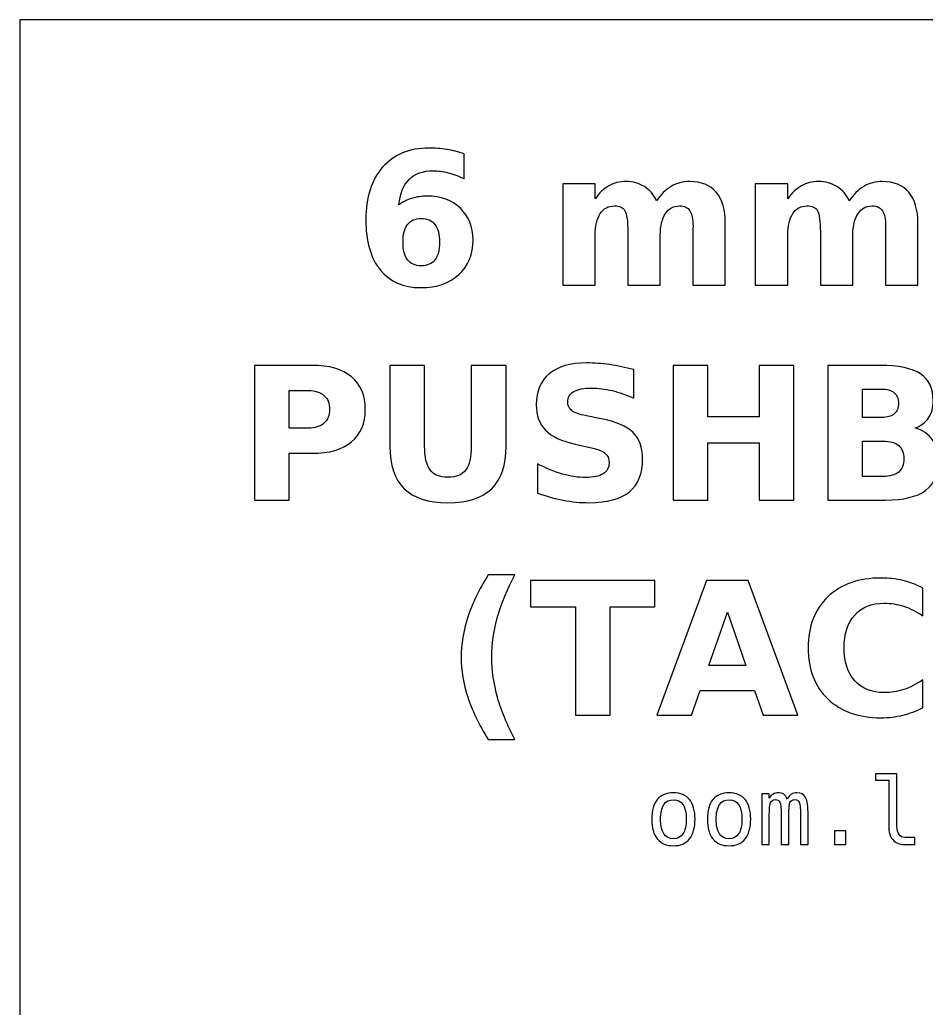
# Model space of a CAD drawing. Header units: centimetres. Extents: x -11.5 to -9.5, y -15.85 to -12.85.
# Drawn here: x -11.5 to -10.519, y -13.92 to -12.85 of the extents above; entities that cross this region are included whole.
import ezdxf

# ---------------------------------------------------------------- set-up
doc = ezdxf.new("R2010")
doc.units = ezdxf.units.CM
doc.header["$MEASUREMENT"] = 0
doc.layers.add('Layer 1', color=7, linetype='Continuous')

msp = doc.modelspace()

# ---------------------------------------------------------------- linework, layer by layer
at = {"layer": 'Layer 1', "color": 7}
msp.add_open_spline([(-11.5, -12.85), (-11.5, -12.85), (-9.5, -12.85), (-9.5, -12.85), (-9.5, -12.85), (-9.5, -12.85), (-9.5, -15.85), (-9.5, -15.85), (-9.5, -15.85), (-9.5, -15.85), (-11.5, -15.85), (-11.5, -15.85), (-11.5, -15.85), (-11.5, -15.85), (-11.5, -12.85), (-11.5, -12.85)], degree=3, knots=[0, 0, 0, 0, 0.25, 0.25, 0.25, 0.25, 0.5, 0.5, 0.5, 0.5, 0.75, 0.75, 0.75, 0.75, 1, 1, 1, 1], dxfattribs=at)
at = {"layer": 'Layer 1'}
for points, knots in [([(-11.01916, -12.99511), (-11.01916, -12.99511), (-11.01916, -13.02208), (-11.01916, -13.02208), (-11.01916, -13.02208), (-11.02536, -13.01914), (-11.03116, -13.01698), (-11.03662, -13.01558), (-11.03662, -13.01558), (-11.04209, -13.01418), (-11.04746, -13.01348), (-11.05266, -13.01348), (-11.05266, -13.01348), (-11.06386, -13.01348), (-11.07256, -13.01658), (-11.07882, -13.02281), (-11.07882, -13.02281), (-11.08506, -13.02901), (-11.08872, -13.03824), (-11.08976, -13.05048), (-11.08976, -13.05048), (-11.08546, -13.04731), (-11.08079, -13.04491), (-11.07579, -13.04331), (-11.07579, -13.04331), (-11.07079, -13.04171), (-11.06532, -13.04091), (-11.05939, -13.04091), (-11.05939, -13.04091), (-11.04449, -13.04091), (-11.03246, -13.04528), (-11.02332, -13.05401), (-11.02332, -13.05401), (-11.01416, -13.06271), (-11.00959, -13.07414), (-11.00959, -13.08828), (-11.00959, -13.08828), (-11.00959, -13.10391), (-11.01469, -13.11641), (-11.02492, -13.12584), (-11.02492, -13.12584), (-11.03512, -13.13524), (-11.04886, -13.13994), (-11.06602, -13.13994), (-11.06602, -13.13994), (-11.08496, -13.13994), (-11.09962, -13.13354), (-11.11002, -13.12074), (-11.11002, -13.12074), (-11.12039, -13.10798), (-11.12559, -13.08981), (-11.12559, -13.06631), (-11.12559, -13.06631), (-11.12559, -13.04224), (-11.11952, -13.02331), (-11.10739, -13.00954), (-11.10739, -13.00954), (-11.09522, -12.99578), (-11.07859, -12.98888), (-11.05742, -12.98888), (-11.05742, -12.98888), (-11.05072, -12.98888), (-11.04422, -12.98941), (-11.03789, -12.99044), (-11.03789, -12.99044), (-11.03159, -12.99148), (-11.02536, -12.99304), (-11.01916, -12.99511)], [0, 0, 0, 0, 0.0588235, 0.0588235, 0.0588235, 0.0588235, 0.1176471, 0.1176471, 0.1176471, 0.1176471, 0.1764706, 0.1764706, 0.1764706, 0.1764706, 0.2352941, 0.2352941, 0.2352941, 0.2352941, 0.2941176, 0.2941176, 0.2941176, 0.2941176, 0.3529412, 0.3529412, 0.3529412, 0.3529412, 0.4117647, 0.4117647, 0.4117647, 0.4117647, 0.4705882, 0.4705882, 0.4705882, 0.4705882, 0.5294118, 0.5294118, 0.5294118, 0.5294118, 0.5882353, 0.5882353, 0.5882353, 0.5882353, 0.6470588, 0.6470588, 0.6470588, 0.6470588, 0.7058824, 0.7058824, 0.7058824, 0.7058824, 0.7647059, 0.7647059, 0.7647059, 0.7647059, 0.8235294, 0.8235294, 0.8235294, 0.8235294, 0.8823529, 0.8823529, 0.8823529, 0.8823529, 0.9411765, 0.9411765, 0.9411765, 0.9411765, 1, 1, 1, 1]), ([(-10.81102, -13.04591), (-10.80659, -13.03914), (-10.80136, -13.03398), (-10.79526, -13.03044), (-10.79526, -13.03044), (-10.78916, -13.02688), (-10.78249, -13.02511), (-10.77519, -13.02511), (-10.77519, -13.02511), (-10.76262, -13.02511), (-10.75306, -13.02898), (-10.74649, -13.03674), (-10.74649, -13.03674), (-10.73992, -13.04448), (-10.73662, -13.05574), (-10.73662, -13.07051), (-10.73662, -13.07051), (-10.73662, -13.07051), (-10.73662, -13.13711), (-10.73662, -13.13711), (-10.73662, -13.13711), (-10.73662, -13.13711), (-10.77179, -13.13711), (-10.77179, -13.13711), (-10.77179, -13.13711), (-10.77179, -13.13711), (-10.77179, -13.08008), (-10.77179, -13.08008), (-10.77179, -13.08008), (-10.77172, -13.07924), (-10.77169, -13.07838), (-10.77166, -13.07744), (-10.77166, -13.07744), (-10.77162, -13.07654), (-10.77159, -13.07524), (-10.77159, -13.07354), (-10.77159, -13.07354), (-10.77159, -13.06581), (-10.77272, -13.06018), (-10.77502, -13.05671), (-10.77502, -13.05671), (-10.77729, -13.05321), (-10.78096, -13.05148), (-10.78602, -13.05148), (-10.78602, -13.05148), (-10.79269, -13.05148), (-10.79779, -13.05421), (-10.80142, -13.05968), (-10.80142, -13.05968), (-10.80502, -13.06514), (-10.80689, -13.07304), (-10.80702, -13.08341), (-10.80702, -13.08341), (-10.80702, -13.08341), (-10.80702, -13.13711), (-10.80702, -13.13711), (-10.80702, -13.13711), (-10.80702, -13.13711), (-10.84219, -13.13711), (-10.84219, -13.13711), (-10.84219, -13.13711), (-10.84219, -13.13711), (-10.84219, -13.08008), (-10.84219, -13.08008), (-10.84219, -13.08008), (-10.84219, -13.06798), (-10.84322, -13.06018), (-10.84532, -13.05671), (-10.84532, -13.05671), (-10.84739, -13.05321), (-10.85109, -13.05148), (-10.85642, -13.05148), (-10.85642, -13.05148), (-10.86316, -13.05148), (-10.86832, -13.05424), (-10.87196, -13.05974), (-10.87196, -13.05974), (-10.87559, -13.06524), (-10.87742, -13.07308), (-10.87742, -13.08331), (-10.87742, -13.08331), (-10.87742, -13.08331), (-10.87742, -13.13711), (-10.87742, -13.13711), (-10.87742, -13.13711), (-10.87742, -13.13711), (-10.91259, -13.13711), (-10.91259, -13.13711), (-10.91259, -13.13711), (-10.91259, -13.13711), (-10.91259, -13.02774), (-10.91259, -13.02774), (-10.91259, -13.02774), (-10.91259, -13.02774), (-10.87742, -13.02774), (-10.87742, -13.02774), (-10.87742, -13.02774), (-10.87742, -13.02774), (-10.87742, -13.04378), (-10.87742, -13.04378), (-10.87742, -13.04378), (-10.87312, -13.03758), (-10.86819, -13.03294), (-10.86262, -13.02981), (-10.86262, -13.02981), (-10.85706, -13.02668), (-10.85092, -13.02511), (-10.84422, -13.02511), (-10.84422, -13.02511), (-10.83669, -13.02511), (-10.82999, -13.02694), (-10.82422, -13.03058), (-10.82422, -13.03058), (-10.81842, -13.03424), (-10.81402, -13.03934), (-10.81102, -13.04591)], [0, 0, 0, 0, 0.0344828, 0.0344828, 0.0344828, 0.0344828, 0.0689655, 0.0689655, 0.0689655, 0.0689655, 0.1034483, 0.1034483, 0.1034483, 0.1034483, 0.137931, 0.137931, 0.137931, 0.137931, 0.1724138, 0.1724138, 0.1724138, 0.1724138, 0.2068966, 0.2068966, 0.2068966, 0.2068966, 0.2413793, 0.2413793, 0.2413793, 0.2413793, 0.2758621, 0.2758621, 0.2758621, 0.2758621, 0.3103448, 0.3103448, 0.3103448, 0.3103448, 0.3448276, 0.3448276, 0.3448276, 0.3448276, 0.3793103, 0.3793103, 0.3793103, 0.3793103, 0.4137931, 0.4137931, 0.4137931, 0.4137931, 0.4482759, 0.4482759, 0.4482759, 0.4482759, 0.4827586, 0.4827586, 0.4827586, 0.4827586, 0.5172414, 0.5172414, 0.5172414, 0.5172414, 0.5517241, 0.5517241, 0.5517241, 0.5517241, 0.5862069, 0.5862069, 0.5862069, 0.5862069, 0.6206897, 0.6206897, 0.6206897, 0.6206897, 0.6551724, 0.6551724, 0.6551724, 0.6551724, 0.6896552, 0.6896552, 0.6896552, 0.6896552, 0.7241379, 0.7241379, 0.7241379, 0.7241379, 0.7586207, 0.7586207, 0.7586207, 0.7586207, 0.7931034, 0.7931034, 0.7931034, 0.7931034, 0.8275862, 0.8275862, 0.8275862, 0.8275862, 0.862069, 0.862069, 0.862069, 0.862069, 0.8965517, 0.8965517, 0.8965517, 0.8965517, 0.9310345, 0.9310345, 0.9310345, 0.9310345, 0.9655172, 0.9655172, 0.9655172, 0.9655172, 1, 1, 1, 1]), ([(-10.60262, -13.04591), (-10.59819, -13.03914), (-10.59296, -13.03398), (-10.58686, -13.03044), (-10.58686, -13.03044), (-10.58076, -13.02688), (-10.57409, -13.02511), (-10.56679, -13.02511), (-10.56679, -13.02511), (-10.55422, -13.02511), (-10.54466, -13.02898), (-10.53809, -13.03674), (-10.53809, -13.03674), (-10.53152, -13.04448), (-10.52822, -13.05574), (-10.52822, -13.07051), (-10.52822, -13.07051), (-10.52822, -13.07051), (-10.52822, -13.13711), (-10.52822, -13.13711), (-10.52822, -13.13711), (-10.52822, -13.13711), (-10.56339, -13.13711), (-10.56339, -13.13711), (-10.56339, -13.13711), (-10.56339, -13.13711), (-10.56339, -13.08008), (-10.56339, -13.08008), (-10.56339, -13.08008), (-10.56332, -13.07924), (-10.56329, -13.07838), (-10.56326, -13.07744), (-10.56326, -13.07744), (-10.56322, -13.07654), (-10.56319, -13.07524), (-10.56319, -13.07354), (-10.56319, -13.07354), (-10.56319, -13.06581), (-10.56432, -13.06018), (-10.56662, -13.05671), (-10.56662, -13.05671), (-10.56889, -13.05321), (-10.57256, -13.05148), (-10.57762, -13.05148), (-10.57762, -13.05148), (-10.58429, -13.05148), (-10.58939, -13.05421), (-10.59302, -13.05968), (-10.59302, -13.05968), (-10.59662, -13.06514), (-10.59849, -13.07304), (-10.59862, -13.08341), (-10.59862, -13.08341), (-10.59862, -13.08341), (-10.59862, -13.13711), (-10.59862, -13.13711), (-10.59862, -13.13711), (-10.59862, -13.13711), (-10.63379, -13.13711), (-10.63379, -13.13711), (-10.63379, -13.13711), (-10.63379, -13.13711), (-10.63379, -13.08008), (-10.63379, -13.08008), (-10.63379, -13.08008), (-10.63379, -13.06798), (-10.63482, -13.06018), (-10.63692, -13.05671), (-10.63692, -13.05671), (-10.63899, -13.05321), (-10.64269, -13.05148), (-10.64802, -13.05148), (-10.64802, -13.05148), (-10.65476, -13.05148), (-10.65992, -13.05424), (-10.66356, -13.05974), (-10.66356, -13.05974), (-10.66719, -13.06524), (-10.66902, -13.07308), (-10.66902, -13.08331), (-10.66902, -13.08331), (-10.66902, -13.08331), (-10.66902, -13.13711), (-10.66902, -13.13711), (-10.66902, -13.13711), (-10.66902, -13.13711), (-10.70419, -13.13711), (-10.70419, -13.13711), (-10.70419, -13.13711), (-10.70419, -13.13711), (-10.70419, -13.02774), (-10.70419, -13.02774), (-10.70419, -13.02774), (-10.70419, -13.02774), (-10.66902, -13.02774), (-10.66902, -13.02774), (-10.66902, -13.02774), (-10.66902, -13.02774), (-10.66902, -13.04378), (-10.66902, -13.04378), (-10.66902, -13.04378), (-10.66472, -13.03758), (-10.65979, -13.03294), (-10.65422, -13.02981), (-10.65422, -13.02981), (-10.64866, -13.02668), (-10.64252, -13.02511), (-10.63582, -13.02511), (-10.63582, -13.02511), (-10.62829, -13.02511), (-10.62159, -13.02694), (-10.61582, -13.03058), (-10.61582, -13.03058), (-10.61002, -13.03424), (-10.60562, -13.03934), (-10.60262, -13.04591)], [0, 0, 0, 0, 0.0344828, 0.0344828, 0.0344828, 0.0344828, 0.0689655, 0.0689655, 0.0689655, 0.0689655, 0.1034483, 0.1034483, 0.1034483, 0.1034483, 0.137931, 0.137931, 0.137931, 0.137931, 0.1724138, 0.1724138, 0.1724138, 0.1724138, 0.2068966, 0.2068966, 0.2068966, 0.2068966, 0.2413793, 0.2413793, 0.2413793, 0.2413793, 0.2758621, 0.2758621, 0.2758621, 0.2758621, 0.3103448, 0.3103448, 0.3103448, 0.3103448, 0.3448276, 0.3448276, 0.3448276, 0.3448276, 0.3793103, 0.3793103, 0.3793103, 0.3793103, 0.4137931, 0.4137931, 0.4137931, 0.4137931, 0.4482759, 0.4482759, 0.4482759, 0.4482759, 0.4827586, 0.4827586, 0.4827586, 0.4827586, 0.5172414, 0.5172414, 0.5172414, 0.5172414, 0.5517241, 0.5517241, 0.5517241, 0.5517241, 0.5862069, 0.5862069, 0.5862069, 0.5862069, 0.6206897, 0.6206897, 0.6206897, 0.6206897, 0.6551724, 0.6551724, 0.6551724, 0.6551724, 0.6896552, 0.6896552, 0.6896552, 0.6896552, 0.7241379, 0.7241379, 0.7241379, 0.7241379, 0.7586207, 0.7586207, 0.7586207, 0.7586207, 0.7931034, 0.7931034, 0.7931034, 0.7931034, 0.8275862, 0.8275862, 0.8275862, 0.8275862, 0.862069, 0.862069, 0.862069, 0.862069, 0.8965517, 0.8965517, 0.8965517, 0.8965517, 0.9310345, 0.9310345, 0.9310345, 0.9310345, 0.9655172, 0.9655172, 0.9655172, 0.9655172, 1, 1, 1, 1]), ([(-11.06562, -13.06514), (-11.07222, -13.06514), (-11.07716, -13.06728), (-11.08042, -13.07154), (-11.08042, -13.07154), (-11.08372, -13.07581), (-11.08536, -13.08221), (-11.08536, -13.09071), (-11.08536, -13.09071), (-11.08536, -13.09924), (-11.08372, -13.10564), (-11.08042, -13.10991), (-11.08042, -13.10991), (-11.07716, -13.11418), (-11.07222, -13.11631), (-11.06562, -13.11631), (-11.06562, -13.11631), (-11.05899, -13.11631), (-11.05402, -13.11418), (-11.05076, -13.10991), (-11.05076, -13.10991), (-11.04746, -13.10564), (-11.04582, -13.09924), (-11.04582, -13.09071), (-11.04582, -13.09071), (-11.04582, -13.08221), (-11.04746, -13.07581), (-11.05076, -13.07154), (-11.05076, -13.07154), (-11.05402, -13.06728), (-11.05899, -13.06514), (-11.06562, -13.06514)], [0, 0, 0, 0, 0.125, 0.125, 0.125, 0.125, 0.25, 0.25, 0.25, 0.25, 0.375, 0.375, 0.375, 0.375, 0.5, 0.5, 0.5, 0.5, 0.625, 0.625, 0.625, 0.625, 0.75, 0.75, 0.75, 0.75, 0.875, 0.875, 0.875, 0.875, 1, 1, 1, 1]), ([(-11.24616, -13.22411), (-11.24616, -13.22411), (-11.18376, -13.22411), (-11.18376, -13.22411), (-11.18376, -13.22411), (-11.1652, -13.22411), (-11.15096, -13.22824), (-11.14103, -13.23648), (-11.14103, -13.23648), (-11.1311, -13.24471), (-11.12613, -13.25644), (-11.12613, -13.27168), (-11.12613, -13.27168), (-11.12613, -13.28694), (-11.1311, -13.29871), (-11.14103, -13.30694), (-11.14103, -13.30694), (-11.15096, -13.31518), (-11.1652, -13.31931), (-11.18376, -13.31931), (-11.18376, -13.31931), (-11.18376, -13.31931), (-11.20856, -13.31931), (-11.20856, -13.31931), (-11.20856, -13.31931), (-11.20856, -13.31931), (-11.20856, -13.36991), (-11.20856, -13.36991), (-11.20856, -13.36991), (-11.20856, -13.36991), (-11.24616, -13.36991), (-11.24616, -13.36991), (-11.24616, -13.36991), (-11.24616, -13.36991), (-11.24616, -13.22411), (-11.24616, -13.22411)], [0, 0, 0, 0, 0.1111111, 0.1111111, 0.1111111, 0.1111111, 0.2222222, 0.2222222, 0.2222222, 0.2222222, 0.3333333, 0.3333333, 0.3333333, 0.3333333, 0.4444444, 0.4444444, 0.4444444, 0.4444444, 0.5555556, 0.5555556, 0.5555556, 0.5555556, 0.6666667, 0.6666667, 0.6666667, 0.6666667, 0.7777778, 0.7777778, 0.7777778, 0.7777778, 0.8888889, 0.8888889, 0.8888889, 0.8888889, 1, 1, 1, 1]), ([(-11.09959, -13.22411), (-11.09959, -13.22411), (-11.06199, -13.22411), (-11.06199, -13.22411), (-11.06199, -13.22411), (-11.06199, -13.22411), (-11.06199, -13.31151), (-11.06199, -13.31151), (-11.06199, -13.31151), (-11.06199, -13.32354), (-11.06003, -13.33218), (-11.05609, -13.33734), (-11.05609, -13.33734), (-11.05216, -13.34251), (-11.04573, -13.34511), (-11.03679, -13.34511), (-11.03679, -13.34511), (-11.02779, -13.34511), (-11.02133, -13.34251), (-11.01739, -13.33734), (-11.01739, -13.33734), (-11.01346, -13.33218), (-11.01149, -13.32354), (-11.01149, -13.31151), (-11.01149, -13.31151), (-11.01149, -13.31151), (-11.01149, -13.22411), (-11.01149, -13.22411), (-11.01149, -13.22411), (-11.01149, -13.22411), (-10.97389, -13.22411), (-10.97389, -13.22411), (-10.97389, -13.22411), (-10.97389, -13.22411), (-10.97389, -13.31151), (-10.97389, -13.31151), (-10.97389, -13.31151), (-10.97389, -13.33214), (-10.97906, -13.34751), (-10.98943, -13.35761), (-10.98943, -13.35761), (-10.99976, -13.36771), (-11.01556, -13.37274), (-11.03679, -13.37274), (-11.03679, -13.37274), (-11.05796, -13.37274), (-11.07373, -13.36771), (-11.08406, -13.35761), (-11.08406, -13.35761), (-11.09443, -13.34751), (-11.09959, -13.33214), (-11.09959, -13.31151), (-11.09959, -13.31151), (-11.09959, -13.31151), (-11.09959, -13.22411), (-11.09959, -13.22411)], [0, 0, 0, 0, 0.0714286, 0.0714286, 0.0714286, 0.0714286, 0.1428571, 0.1428571, 0.1428571, 0.1428571, 0.2142857, 0.2142857, 0.2142857, 0.2142857, 0.2857143, 0.2857143, 0.2857143, 0.2857143, 0.3571429, 0.3571429, 0.3571429, 0.3571429, 0.4285714, 0.4285714, 0.4285714, 0.4285714, 0.5, 0.5, 0.5, 0.5, 0.5714286, 0.5714286, 0.5714286, 0.5714286, 0.6428571, 0.6428571, 0.6428571, 0.6428571, 0.7142857, 0.7142857, 0.7142857, 0.7142857, 0.7857143, 0.7857143, 0.7857143, 0.7857143, 0.8571429, 0.8571429, 0.8571429, 0.8571429, 0.9285714, 0.9285714, 0.9285714, 0.9285714, 1, 1, 1, 1]), ([(-10.83573, -13.22871), (-10.83573, -13.22871), (-10.83573, -13.25954), (-10.83573, -13.25954), (-10.83573, -13.25954), (-10.84373, -13.25598), (-10.85156, -13.25328), (-10.85916, -13.25144), (-10.85916, -13.25144), (-10.86679, -13.24961), (-10.87399, -13.24871), (-10.88076, -13.24871), (-10.88076, -13.24871), (-10.88973, -13.24871), (-10.89639, -13.24994), (-10.90069, -13.25241), (-10.90069, -13.25241), (-10.90499, -13.25491), (-10.90713, -13.25874), (-10.90713, -13.26394), (-10.90713, -13.26394), (-10.90713, -13.26784), (-10.90569, -13.27091), (-10.90279, -13.27308), (-10.90279, -13.27308), (-10.89989, -13.27524), (-10.89463, -13.27714), (-10.88699, -13.27871), (-10.88699, -13.27871), (-10.88699, -13.27871), (-10.87099, -13.28191), (-10.87099, -13.28191), (-10.87099, -13.28191), (-10.85476, -13.28518), (-10.84326, -13.29011), (-10.83643, -13.29678), (-10.83643, -13.29678), (-10.82959, -13.30341), (-10.82616, -13.31284), (-10.82616, -13.32508), (-10.82616, -13.32508), (-10.82616, -13.34118), (-10.83093, -13.35314), (-10.84046, -13.36098), (-10.84046, -13.36098), (-10.84999, -13.36881), (-10.86456, -13.37274), (-10.88416, -13.37274), (-10.88416, -13.37274), (-10.89343, -13.37274), (-10.90269, -13.37188), (-10.91199, -13.37011), (-10.91199, -13.37011), (-10.92129, -13.36834), (-10.93063, -13.36574), (-10.93993, -13.36231), (-10.93993, -13.36231), (-10.93993, -13.36231), (-10.93993, -13.33058), (-10.93993, -13.33058), (-10.93993, -13.33058), (-10.93063, -13.33551), (-10.92163, -13.33924), (-10.91293, -13.34174), (-10.91293, -13.34174), (-10.90423, -13.34424), (-10.89586, -13.34551), (-10.88779, -13.34551), (-10.88779, -13.34551), (-10.87959, -13.34551), (-10.87329, -13.34414), (-10.86893, -13.34141), (-10.86893, -13.34141), (-10.86456, -13.33868), (-10.86239, -13.33478), (-10.86239, -13.32968), (-10.86239, -13.32968), (-10.86239, -13.32514), (-10.86386, -13.32161), (-10.86683, -13.31914), (-10.86683, -13.31914), (-10.86979, -13.31668), (-10.87569, -13.31444), (-10.88456, -13.31251), (-10.88456, -13.31251), (-10.88456, -13.31251), (-10.89913, -13.30928), (-10.89913, -13.30928), (-10.89913, -13.30928), (-10.91369, -13.30614), (-10.92436, -13.30118), (-10.93109, -13.29434), (-10.93109, -13.29434), (-10.93783, -13.28751), (-10.94119, -13.27828), (-10.94119, -13.26671), (-10.94119, -13.26671), (-10.94119, -13.25218), (-10.93649, -13.24101), (-10.92713, -13.23321), (-10.92713, -13.23321), (-10.91776, -13.22538), (-10.90429, -13.22148), (-10.88669, -13.22148), (-10.88669, -13.22148), (-10.87869, -13.22148), (-10.87046, -13.22208), (-10.86199, -13.22328), (-10.86199, -13.22328), (-10.85353, -13.22448), (-10.84476, -13.22628), (-10.83573, -13.22871)], [0, 0, 0, 0, 0.0357143, 0.0357143, 0.0357143, 0.0357143, 0.0714286, 0.0714286, 0.0714286, 0.0714286, 0.1071429, 0.1071429, 0.1071429, 0.1071429, 0.1428571, 0.1428571, 0.1428571, 0.1428571, 0.1785714, 0.1785714, 0.1785714, 0.1785714, 0.2142857, 0.2142857, 0.2142857, 0.2142857, 0.25, 0.25, 0.25, 0.25, 0.2857143, 0.2857143, 0.2857143, 0.2857143, 0.3214286, 0.3214286, 0.3214286, 0.3214286, 0.3571429, 0.3571429, 0.3571429, 0.3571429, 0.3928571, 0.3928571, 0.3928571, 0.3928571, 0.4285714, 0.4285714, 0.4285714, 0.4285714, 0.4642857, 0.4642857, 0.4642857, 0.4642857, 0.5, 0.5, 0.5, 0.5, 0.5357143, 0.5357143, 0.5357143, 0.5357143, 0.5714286, 0.5714286, 0.5714286, 0.5714286, 0.6071429, 0.6071429, 0.6071429, 0.6071429, 0.6428571, 0.6428571, 0.6428571, 0.6428571, 0.6785714, 0.6785714, 0.6785714, 0.6785714, 0.7142857, 0.7142857, 0.7142857, 0.7142857, 0.75, 0.75, 0.75, 0.75, 0.7857143, 0.7857143, 0.7857143, 0.7857143, 0.8214286, 0.8214286, 0.8214286, 0.8214286, 0.8571429, 0.8571429, 0.8571429, 0.8571429, 0.8928571, 0.8928571, 0.8928571, 0.8928571, 0.9285714, 0.9285714, 0.9285714, 0.9285714, 0.9642857, 0.9642857, 0.9642857, 0.9642857, 1, 1, 1, 1]), ([(-10.79316, -13.22411), (-10.79316, -13.22411), (-10.75556, -13.22411), (-10.75556, -13.22411), (-10.75556, -13.22411), (-10.75556, -13.22411), (-10.75556, -13.27968), (-10.75556, -13.27968), (-10.75556, -13.27968), (-10.75556, -13.27968), (-10.7001, -13.27968), (-10.7001, -13.27968), (-10.7001, -13.27968), (-10.7001, -13.27968), (-10.7001, -13.22411), (-10.7001, -13.22411), (-10.7001, -13.22411), (-10.7001, -13.22411), (-10.6625, -13.22411), (-10.6625, -13.22411), (-10.6625, -13.22411), (-10.6625, -13.22411), (-10.6625, -13.36991), (-10.6625, -13.36991), (-10.6625, -13.36991), (-10.6625, -13.36991), (-10.7001, -13.36991), (-10.7001, -13.36991), (-10.7001, -13.36991), (-10.7001, -13.36991), (-10.7001, -13.30811), (-10.7001, -13.30811), (-10.7001, -13.30811), (-10.7001, -13.30811), (-10.75556, -13.30811), (-10.75556, -13.30811), (-10.75556, -13.30811), (-10.75556, -13.30811), (-10.75556, -13.36991), (-10.75556, -13.36991), (-10.75556, -13.36991), (-10.75556, -13.36991), (-10.79316, -13.36991), (-10.79316, -13.36991), (-10.79316, -13.36991), (-10.79316, -13.36991), (-10.79316, -13.22411), (-10.79316, -13.22411)], [0, 0, 0, 0, 0.0833333, 0.0833333, 0.0833333, 0.0833333, 0.1666667, 0.1666667, 0.1666667, 0.1666667, 0.25, 0.25, 0.25, 0.25, 0.3333333, 0.3333333, 0.3333333, 0.3333333, 0.4166667, 0.4166667, 0.4166667, 0.4166667, 0.5, 0.5, 0.5, 0.5, 0.5833333, 0.5833333, 0.5833333, 0.5833333, 0.6666667, 0.6666667, 0.6666667, 0.6666667, 0.75, 0.75, 0.75, 0.75, 0.8333333, 0.8333333, 0.8333333, 0.8333333, 0.9166667, 0.9166667, 0.9166667, 0.9166667, 1, 1, 1, 1]), ([(-10.53116, -13.29188), (-10.52309, -13.29421), (-10.51683, -13.29854), (-10.51239, -13.30488), (-10.51239, -13.30488), (-10.50796, -13.31118), (-10.50576, -13.31894), (-10.50576, -13.32811), (-10.50576, -13.32811), (-10.50576, -13.34218), (-10.51053, -13.35264), (-10.52003, -13.35954), (-10.52003, -13.35954), (-10.52953, -13.36644), (-10.54399, -13.36991), (-10.56339, -13.36991), (-10.56339, -13.36991), (-10.56339, -13.36991), (-10.62579, -13.36991), (-10.62579, -13.36991), (-10.62579, -13.36991), (-10.62579, -13.36991), (-10.62579, -13.22411), (-10.62579, -13.22411), (-10.62579, -13.22411), (-10.62579, -13.22411), (-10.56936, -13.22411), (-10.56936, -13.22411), (-10.56936, -13.22411), (-10.54909, -13.22411), (-10.53443, -13.22718), (-10.52536, -13.23328), (-10.52536, -13.23328), (-10.51626, -13.23941), (-10.51173, -13.24921), (-10.51173, -13.26268), (-10.51173, -13.26268), (-10.51173, -13.26978), (-10.51339, -13.27581), (-10.51669, -13.28081), (-10.51669, -13.28081), (-10.52003, -13.28578), (-10.52483, -13.28948), (-10.53116, -13.29188)], [0, 0, 0, 0, 0.0909091, 0.0909091, 0.0909091, 0.0909091, 0.1818182, 0.1818182, 0.1818182, 0.1818182, 0.2727273, 0.2727273, 0.2727273, 0.2727273, 0.3636364, 0.3636364, 0.3636364, 0.3636364, 0.4545455, 0.4545455, 0.4545455, 0.4545455, 0.5454545, 0.5454545, 0.5454545, 0.5454545, 0.6363636, 0.6363636, 0.6363636, 0.6363636, 0.7272727, 0.7272727, 0.7272727, 0.7272727, 0.8181818, 0.8181818, 0.8181818, 0.8181818, 0.9090909, 0.9090909, 0.9090909, 0.9090909, 1, 1, 1, 1]), ([(-11.20856, -13.25134), (-11.20856, -13.25134), (-11.20856, -13.29208), (-11.20856, -13.29208), (-11.20856, -13.29208), (-11.20856, -13.29208), (-11.18776, -13.29208), (-11.18776, -13.29208), (-11.18776, -13.29208), (-11.18046, -13.29208), (-11.17483, -13.29031), (-11.17086, -13.28674), (-11.17086, -13.28674), (-11.1669, -13.28321), (-11.1649, -13.27818), (-11.1649, -13.27168), (-11.1649, -13.27168), (-11.1649, -13.26514), (-11.1669, -13.26014), (-11.17086, -13.25661), (-11.17086, -13.25661), (-11.17483, -13.25311), (-11.18046, -13.25134), (-11.18776, -13.25134), (-11.18776, -13.25134), (-11.18776, -13.25134), (-11.20856, -13.25134), (-11.20856, -13.25134)], [0, 0, 0, 0, 0.1428571, 0.1428571, 0.1428571, 0.1428571, 0.2857143, 0.2857143, 0.2857143, 0.2857143, 0.4285714, 0.4285714, 0.4285714, 0.4285714, 0.5714286, 0.5714286, 0.5714286, 0.5714286, 0.7142857, 0.7142857, 0.7142857, 0.7142857, 0.8571429, 0.8571429, 0.8571429, 0.8571429, 1, 1, 1, 1]), ([(-10.56739, -13.28054), (-10.56146, -13.28054), (-10.55696, -13.27924), (-10.55393, -13.27664), (-10.55393, -13.27664), (-10.55086, -13.27404), (-10.54933, -13.27021), (-10.54933, -13.26511), (-10.54933, -13.26511), (-10.54933, -13.26011), (-10.55086, -13.25631), (-10.55393, -13.25368), (-10.55393, -13.25368), (-10.55696, -13.25104), (-10.56146, -13.24971), (-10.56739, -13.24971), (-10.56739, -13.24971), (-10.56739, -13.24971), (-10.58819, -13.24971), (-10.58819, -13.24971), (-10.58819, -13.24971), (-10.58819, -13.24971), (-10.58819, -13.28054), (-10.58819, -13.28054), (-10.58819, -13.28054), (-10.58819, -13.28054), (-10.56739, -13.28054), (-10.56739, -13.28054)], [0, 0, 0, 0, 0.1428571, 0.1428571, 0.1428571, 0.1428571, 0.2857143, 0.2857143, 0.2857143, 0.2857143, 0.4285714, 0.4285714, 0.4285714, 0.4285714, 0.5714286, 0.5714286, 0.5714286, 0.5714286, 0.7142857, 0.7142857, 0.7142857, 0.7142857, 0.8571429, 0.8571429, 0.8571429, 0.8571429, 1, 1, 1, 1]), ([(-10.56613, -13.34431), (-10.55856, -13.34431), (-10.55289, -13.34271), (-10.54906, -13.33954), (-10.54906, -13.33954), (-10.54526, -13.33634), (-10.54336, -13.33151), (-10.54336, -13.32508), (-10.54336, -13.32508), (-10.54336, -13.31878), (-10.54526, -13.31404), (-10.54903, -13.31088), (-10.54903, -13.31088), (-10.55279, -13.30771), (-10.55849, -13.30614), (-10.56613, -13.30614), (-10.56613, -13.30614), (-10.56613, -13.30614), (-10.58819, -13.30614), (-10.58819, -13.30614), (-10.58819, -13.30614), (-10.58819, -13.30614), (-10.58819, -13.34431), (-10.58819, -13.34431), (-10.58819, -13.34431), (-10.58819, -13.34431), (-10.56613, -13.34431), (-10.56613, -13.34431)], [0, 0, 0, 0, 0.1428571, 0.1428571, 0.1428571, 0.1428571, 0.2857143, 0.2857143, 0.2857143, 0.2857143, 0.4285714, 0.4285714, 0.4285714, 0.4285714, 0.5714286, 0.5714286, 0.5714286, 0.5714286, 0.7142857, 0.7142857, 0.7142857, 0.7142857, 0.8571429, 0.8571429, 0.8571429, 0.8571429, 1, 1, 1, 1]), ([(-10.96425, -13.62908), (-10.96425, -13.62908), (-10.99325, -13.62908), (-10.99325, -13.62908), (-10.99325, -13.62908), (-11.00322, -13.61301), (-11.01058, -13.59771), (-11.01532, -13.58321), (-11.01532, -13.58321), (-11.02008, -13.56874), (-11.02245, -13.55438), (-11.02245, -13.54011), (-11.02245, -13.54011), (-11.02245, -13.52584), (-11.02005, -13.51141), (-11.01528, -13.49681), (-11.01528, -13.49681), (-11.01048, -13.48218), (-11.00315, -13.46691), (-10.99325, -13.45094), (-10.99325, -13.45094), (-10.99325, -13.45094), (-10.96425, -13.45094), (-10.96425, -13.45094), (-10.96425, -13.45094), (-10.97258, -13.46638), (-10.97882, -13.48148), (-10.98298, -13.49621), (-10.98298, -13.49621), (-10.98715, -13.51094), (-10.98925, -13.52551), (-10.98925, -13.53991), (-10.98925, -13.53991), (-10.98925, -13.55431), (-10.98718, -13.56888), (-10.98305, -13.58368), (-10.98305, -13.58368), (-10.97892, -13.59844), (-10.97265, -13.61358), (-10.96425, -13.62908)], [0, 0, 0, 0, 0.1, 0.1, 0.1, 0.1, 0.2, 0.2, 0.2, 0.2, 0.3, 0.3, 0.3, 0.3, 0.4, 0.4, 0.4, 0.4, 0.5, 0.5, 0.5, 0.5, 0.6, 0.6, 0.6, 0.6, 0.7, 0.7, 0.7, 0.7, 0.8, 0.8, 0.8, 0.8, 0.9, 0.9, 0.9, 0.9, 1, 1, 1, 1]), ([(-10.94728, -13.45691), (-10.94728, -13.45691), (-10.81292, -13.45691), (-10.81292, -13.45691), (-10.81292, -13.45691), (-10.81292, -13.45691), (-10.81292, -13.48534), (-10.81292, -13.48534), (-10.81292, -13.48534), (-10.81292, -13.48534), (-10.86125, -13.48534), (-10.86125, -13.48534), (-10.86125, -13.48534), (-10.86125, -13.48534), (-10.86125, -13.60271), (-10.86125, -13.60271), (-10.86125, -13.60271), (-10.86125, -13.60271), (-10.89885, -13.60271), (-10.89885, -13.60271), (-10.89885, -13.60271), (-10.89885, -13.60271), (-10.89885, -13.48534), (-10.89885, -13.48534), (-10.89885, -13.48534), (-10.89885, -13.48534), (-10.94728, -13.48534), (-10.94728, -13.48534), (-10.94728, -13.48534), (-10.94728, -13.48534), (-10.94728, -13.45691), (-10.94728, -13.45691)], [0, 0, 0, 0, 0.125, 0.125, 0.125, 0.125, 0.25, 0.25, 0.25, 0.25, 0.375, 0.375, 0.375, 0.375, 0.5, 0.5, 0.5, 0.5, 0.625, 0.625, 0.625, 0.625, 0.75, 0.75, 0.75, 0.75, 0.875, 0.875, 0.875, 0.875, 1, 1, 1, 1]), ([(-10.70499, -13.57618), (-10.70499, -13.57618), (-10.76379, -13.57618), (-10.76379, -13.57618), (-10.76379, -13.57618), (-10.76379, -13.57618), (-10.77305, -13.60271), (-10.77305, -13.60271), (-10.77305, -13.60271), (-10.77305, -13.60271), (-10.81085, -13.60271), (-10.81085, -13.60271), (-10.81085, -13.60271), (-10.81085, -13.60271), (-10.75685, -13.45691), (-10.75685, -13.45691), (-10.75685, -13.45691), (-10.75685, -13.45691), (-10.71202, -13.45691), (-10.71202, -13.45691), (-10.71202, -13.45691), (-10.71202, -13.45691), (-10.65802, -13.60271), (-10.65802, -13.60271), (-10.65802, -13.60271), (-10.65802, -13.60271), (-10.69582, -13.60271), (-10.69582, -13.60271), (-10.69582, -13.60271), (-10.69582, -13.60271), (-10.70499, -13.57618), (-10.70499, -13.57618)], [0, 0, 0, 0, 0.125, 0.125, 0.125, 0.125, 0.25, 0.25, 0.25, 0.25, 0.375, 0.375, 0.375, 0.375, 0.5, 0.5, 0.5, 0.5, 0.625, 0.625, 0.625, 0.625, 0.75, 0.75, 0.75, 0.75, 0.875, 0.875, 0.875, 0.875, 1, 1, 1, 1]), ([(-10.52302, -13.59471), (-10.52992, -13.59828), (-10.53712, -13.60098), (-10.54462, -13.60281), (-10.54462, -13.60281), (-10.55209, -13.60464), (-10.55992, -13.60554), (-10.56805, -13.60554), (-10.56805, -13.60554), (-10.59232, -13.60554), (-10.61155, -13.59874), (-10.62575, -13.58518), (-10.62575, -13.58518), (-10.63995, -13.57161), (-10.64705, -13.55321), (-10.64705, -13.52994), (-10.64705, -13.52994), (-10.64705, -13.50664), (-10.63995, -13.48821), (-10.62575, -13.47464), (-10.62575, -13.47464), (-10.61155, -13.46108), (-10.59232, -13.45428), (-10.56805, -13.45428), (-10.56805, -13.45428), (-10.55992, -13.45428), (-10.55209, -13.45518), (-10.54462, -13.45701), (-10.54462, -13.45701), (-10.53712, -13.45884), (-10.52992, -13.46154), (-10.52302, -13.46511), (-10.52302, -13.46511), (-10.52302, -13.46511), (-10.52302, -13.49528), (-10.52302, -13.49528), (-10.52302, -13.49528), (-10.52999, -13.49051), (-10.53685, -13.48704), (-10.54362, -13.48484), (-10.54362, -13.48484), (-10.55039, -13.48261), (-10.55752, -13.48151), (-10.56502, -13.48151), (-10.56502, -13.48151), (-10.57842, -13.48151), (-10.58899, -13.48581), (-10.59665, -13.49441), (-10.59665, -13.49441), (-10.60435, -13.50301), (-10.60819, -13.51484), (-10.60819, -13.52994), (-10.60819, -13.52994), (-10.60819, -13.54501), (-10.60435, -13.55681), (-10.59665, -13.56541), (-10.59665, -13.56541), (-10.58899, -13.57401), (-10.57842, -13.57831), (-10.56502, -13.57831), (-10.56502, -13.57831), (-10.55752, -13.57831), (-10.55039, -13.57721), (-10.54362, -13.57498), (-10.54362, -13.57498), (-10.53685, -13.57278), (-10.52999, -13.56931), (-10.52302, -13.56454), (-10.52302, -13.56454), (-10.52302, -13.56454), (-10.52302, -13.59471), (-10.52302, -13.59471)], [0, 0, 0, 0, 0.0555556, 0.0555556, 0.0555556, 0.0555556, 0.1111111, 0.1111111, 0.1111111, 0.1111111, 0.1666667, 0.1666667, 0.1666667, 0.1666667, 0.2222222, 0.2222222, 0.2222222, 0.2222222, 0.2777778, 0.2777778, 0.2777778, 0.2777778, 0.3333333, 0.3333333, 0.3333333, 0.3333333, 0.3888889, 0.3888889, 0.3888889, 0.3888889, 0.4444444, 0.4444444, 0.4444444, 0.4444444, 0.5, 0.5, 0.5, 0.5, 0.5555556, 0.5555556, 0.5555556, 0.5555556, 0.6111111, 0.6111111, 0.6111111, 0.6111111, 0.6666667, 0.6666667, 0.6666667, 0.6666667, 0.7222222, 0.7222222, 0.7222222, 0.7222222, 0.7777778, 0.7777778, 0.7777778, 0.7777778, 0.8333333, 0.8333333, 0.8333333, 0.8333333, 0.8888889, 0.8888889, 0.8888889, 0.8888889, 0.9444444, 0.9444444, 0.9444444, 0.9444444, 1, 1, 1, 1]), ([(-10.75442, -13.54911), (-10.75442, -13.54911), (-10.71445, -13.54911), (-10.71445, -13.54911), (-10.71445, -13.54911), (-10.71445, -13.54911), (-10.73439, -13.49111), (-10.73439, -13.49111), (-10.73439, -13.49111), (-10.73439, -13.49111), (-10.75442, -13.54911), (-10.75442, -13.54911)], [0, 0, 0, 0, 0.3333333, 0.3333333, 0.3333333, 0.3333333, 0.6666667, 0.6666667, 0.6666667, 0.6666667, 1, 1, 1, 1]), ([(-10.5509, -13.72288), (-10.5509, -13.72692), (-10.55017, -13.72995), (-10.54868, -13.732), (-10.54868, -13.732), (-10.5472, -13.73405), (-10.54502, -13.73508), (-10.54212, -13.73508), (-10.54212, -13.73508), (-10.54212, -13.73508), (-10.53162, -13.73508), (-10.53162, -13.73508), (-10.53162, -13.73508), (-10.53162, -13.73508), (-10.53162, -13.7427), (-10.53162, -13.7427), (-10.53162, -13.7427), (-10.53162, -13.7427), (-10.54298, -13.7427), (-10.54298, -13.7427), (-10.54298, -13.7427), (-10.54837, -13.7427), (-10.55252, -13.74097), (-10.55547, -13.73752), (-10.55547, -13.73752), (-10.55842, -13.73407), (-10.55988, -13.72918), (-10.55988, -13.72288), (-10.55988, -13.72288), (-10.55988, -13.72288), (-10.55988, -13.67322), (-10.55988, -13.67322), (-10.55988, -13.67322), (-10.55988, -13.67322), (-10.57428, -13.67322), (-10.57428, -13.67322), (-10.57428, -13.67322), (-10.57428, -13.67322), (-10.57428, -13.66618), (-10.57428, -13.66618), (-10.57428, -13.66618), (-10.57428, -13.66618), (-10.5509, -13.66618), (-10.5509, -13.66618), (-10.5509, -13.66618), (-10.5509, -13.66618), (-10.5509, -13.72288), (-10.5509, -13.72288)], [0, 0, 0, 0, 0.0833333, 0.0833333, 0.0833333, 0.0833333, 0.1666667, 0.1666667, 0.1666667, 0.1666667, 0.25, 0.25, 0.25, 0.25, 0.3333333, 0.3333333, 0.3333333, 0.3333333, 0.4166667, 0.4166667, 0.4166667, 0.4166667, 0.5, 0.5, 0.5, 0.5, 0.5833333, 0.5833333, 0.5833333, 0.5833333, 0.6666667, 0.6666667, 0.6666667, 0.6666667, 0.75, 0.75, 0.75, 0.75, 0.8333333, 0.8333333, 0.8333333, 0.8333333, 0.9166667, 0.9166667, 0.9166667, 0.9166667, 1, 1, 1, 1]), ([(-10.79282, -13.6867), (-10.78523, -13.6867), (-10.77943, -13.68915), (-10.77542, -13.69407), (-10.77542, -13.69407), (-10.7714, -13.69898), (-10.76938, -13.7061), (-10.76938, -13.7154), (-10.76938, -13.7154), (-10.76938, -13.72475), (-10.77138, -13.73187), (-10.77538, -13.73677), (-10.77538, -13.73677), (-10.7794, -13.74167), (-10.7852, -13.74412), (-10.79282, -13.74412), (-10.79282, -13.74412), (-10.80042, -13.74412), (-10.8062, -13.74167), (-10.81022, -13.73677), (-10.81022, -13.73677), (-10.81422, -13.73187), (-10.81622, -13.72475), (-10.81622, -13.7154), (-10.81622, -13.7154), (-10.81622, -13.7061), (-10.81422, -13.69898), (-10.81022, -13.69407), (-10.81022, -13.69407), (-10.8062, -13.68915), (-10.80042, -13.6867), (-10.79282, -13.6867)], [0, 0, 0, 0, 0.125, 0.125, 0.125, 0.125, 0.25, 0.25, 0.25, 0.25, 0.375, 0.375, 0.375, 0.375, 0.5, 0.5, 0.5, 0.5, 0.625, 0.625, 0.625, 0.625, 0.75, 0.75, 0.75, 0.75, 0.875, 0.875, 0.875, 0.875, 1, 1, 1, 1]), ([(-10.79282, -13.69432), (-10.79738, -13.69432), (-10.80083, -13.69608), (-10.80318, -13.69963), (-10.80318, -13.69963), (-10.80553, -13.70318), (-10.8067, -13.70845), (-10.8067, -13.7154), (-10.8067, -13.7154), (-10.8067, -13.72233), (-10.80553, -13.72758), (-10.80318, -13.73115), (-10.80318, -13.73115), (-10.80083, -13.73472), (-10.79738, -13.7365), (-10.79282, -13.7365), (-10.79282, -13.7365), (-10.78823, -13.7365), (-10.78477, -13.73472), (-10.78242, -13.73115), (-10.78242, -13.73115), (-10.78007, -13.72758), (-10.7789, -13.72233), (-10.7789, -13.7154), (-10.7789, -13.7154), (-10.7789, -13.70845), (-10.78007, -13.70318), (-10.78242, -13.69963), (-10.78242, -13.69963), (-10.78477, -13.69608), (-10.78823, -13.69432), (-10.79282, -13.69432)], [0, 0, 0, 0, 0.125, 0.125, 0.125, 0.125, 0.25, 0.25, 0.25, 0.25, 0.375, 0.375, 0.375, 0.375, 0.5, 0.5, 0.5, 0.5, 0.625, 0.625, 0.625, 0.625, 0.75, 0.75, 0.75, 0.75, 0.875, 0.875, 0.875, 0.875, 1, 1, 1, 1]), ([(-10.73262, -13.6867), (-10.72503, -13.6867), (-10.71923, -13.68915), (-10.71522, -13.69407), (-10.71522, -13.69407), (-10.7112, -13.69898), (-10.70918, -13.7061), (-10.70918, -13.7154), (-10.70918, -13.7154), (-10.70918, -13.72475), (-10.71118, -13.73187), (-10.71518, -13.73677), (-10.71518, -13.73677), (-10.7192, -13.74167), (-10.725, -13.74412), (-10.73262, -13.74412), (-10.73262, -13.74412), (-10.74022, -13.74412), (-10.746, -13.74167), (-10.75002, -13.73677), (-10.75002, -13.73677), (-10.75402, -13.73187), (-10.75602, -13.72475), (-10.75602, -13.7154), (-10.75602, -13.7154), (-10.75602, -13.7061), (-10.75402, -13.69898), (-10.75002, -13.69407), (-10.75002, -13.69407), (-10.746, -13.68915), (-10.74022, -13.6867), (-10.73262, -13.6867)], [0, 0, 0, 0, 0.125, 0.125, 0.125, 0.125, 0.25, 0.25, 0.25, 0.25, 0.375, 0.375, 0.375, 0.375, 0.5, 0.5, 0.5, 0.5, 0.625, 0.625, 0.625, 0.625, 0.75, 0.75, 0.75, 0.75, 0.875, 0.875, 0.875, 0.875, 1, 1, 1, 1]), ([(-10.73262, -13.69432), (-10.73718, -13.69432), (-10.74063, -13.69608), (-10.74298, -13.69963), (-10.74298, -13.69963), (-10.74533, -13.70318), (-10.7465, -13.70845), (-10.7465, -13.7154), (-10.7465, -13.7154), (-10.7465, -13.72233), (-10.74533, -13.72758), (-10.74298, -13.73115), (-10.74298, -13.73115), (-10.74063, -13.73472), (-10.73718, -13.7365), (-10.73262, -13.7365), (-10.73262, -13.7365), (-10.72803, -13.7365), (-10.72457, -13.73472), (-10.72222, -13.73115), (-10.72222, -13.73115), (-10.71987, -13.72758), (-10.7187, -13.72233), (-10.7187, -13.7154), (-10.7187, -13.7154), (-10.7187, -13.70845), (-10.71987, -13.70318), (-10.72222, -13.69963), (-10.72222, -13.69963), (-10.72457, -13.69608), (-10.72803, -13.69432), (-10.73262, -13.69432)], [0, 0, 0, 0, 0.125, 0.125, 0.125, 0.125, 0.25, 0.25, 0.25, 0.25, 0.375, 0.375, 0.375, 0.375, 0.5, 0.5, 0.5, 0.5, 0.625, 0.625, 0.625, 0.625, 0.75, 0.75, 0.75, 0.75, 0.875, 0.875, 0.875, 0.875, 1, 1, 1, 1]), ([(-10.6695, -13.69358), (-10.6684, -13.69123), (-10.66698, -13.6895), (-10.66527, -13.68838), (-10.66527, -13.68838), (-10.66357, -13.68727), (-10.6615, -13.6867), (-10.6591, -13.6867), (-10.6591, -13.6867), (-10.6547, -13.6867), (-10.6516, -13.6884), (-10.6498, -13.6918), (-10.6498, -13.6918), (-10.64798, -13.6952), (-10.64708, -13.7016), (-10.64708, -13.71102), (-10.64708, -13.71102), (-10.64708, -13.71102), (-10.64708, -13.7427), (-10.64708, -13.7427), (-10.64708, -13.7427), (-10.64708, -13.7427), (-10.65528, -13.7427), (-10.65528, -13.7427), (-10.65528, -13.7427), (-10.65528, -13.7427), (-10.65528, -13.7114), (-10.65528, -13.7114), (-10.65528, -13.7114), (-10.65528, -13.70368), (-10.65572, -13.6989), (-10.65658, -13.69702), (-10.65658, -13.69702), (-10.65743, -13.69515), (-10.65902, -13.69422), (-10.6613, -13.69422), (-10.6613, -13.69422), (-10.6639, -13.69422), (-10.66568, -13.69522), (-10.66665, -13.69722), (-10.66665, -13.69722), (-10.6676, -13.69922), (-10.66808, -13.70395), (-10.66808, -13.7114), (-10.66808, -13.7114), (-10.66808, -13.7114), (-10.66808, -13.7427), (-10.66808, -13.7427), (-10.66808, -13.7427), (-10.66808, -13.7427), (-10.67628, -13.7427), (-10.67628, -13.7427), (-10.67628, -13.7427), (-10.67628, -13.7427), (-10.67628, -13.7114), (-10.67628, -13.7114), (-10.67628, -13.7114), (-10.67628, -13.70358), (-10.67675, -13.69877), (-10.67768, -13.69695), (-10.67768, -13.69695), (-10.6786, -13.69513), (-10.68027, -13.69422), (-10.68268, -13.69422), (-10.68268, -13.69422), (-10.68507, -13.69422), (-10.68672, -13.69522), (-10.68763, -13.69722), (-10.68763, -13.69722), (-10.68857, -13.69922), (-10.68903, -13.70395), (-10.68903, -13.7114), (-10.68903, -13.7114), (-10.68903, -13.7114), (-10.68903, -13.7427), (-10.68903, -13.7427), (-10.68903, -13.7427), (-10.68903, -13.7427), (-10.69718, -13.7427), (-10.69718, -13.7427), (-10.69718, -13.7427), (-10.69718, -13.7427), (-10.69718, -13.68802), (-10.69718, -13.68802), (-10.69718, -13.68802), (-10.69718, -13.68802), (-10.68903, -13.68802), (-10.68903, -13.68802), (-10.68903, -13.68802), (-10.68903, -13.68802), (-10.68903, -13.6927), (-10.68903, -13.6927), (-10.68903, -13.6927), (-10.68797, -13.69075), (-10.68662, -13.68927), (-10.685, -13.68823), (-10.685, -13.68823), (-10.6834, -13.68722), (-10.68157, -13.6867), (-10.67952, -13.6867), (-10.67952, -13.6867), (-10.67703, -13.6867), (-10.67498, -13.68727), (-10.67333, -13.6884), (-10.67333, -13.6884), (-10.67168, -13.68955), (-10.67042, -13.69127), (-10.6695, -13.69358)], [0, 0, 0, 0, 0.037037, 0.037037, 0.037037, 0.037037, 0.0740741, 0.0740741, 0.0740741, 0.0740741, 0.1111111, 0.1111111, 0.1111111, 0.1111111, 0.1481481, 0.1481481, 0.1481481, 0.1481481, 0.1851852, 0.1851852, 0.1851852, 0.1851852, 0.2222222, 0.2222222, 0.2222222, 0.2222222, 0.2592593, 0.2592593, 0.2592593, 0.2592593, 0.2962963, 0.2962963, 0.2962963, 0.2962963, 0.3333333, 0.3333333, 0.3333333, 0.3333333, 0.3703704, 0.3703704, 0.3703704, 0.3703704, 0.4074074, 0.4074074, 0.4074074, 0.4074074, 0.4444444, 0.4444444, 0.4444444, 0.4444444, 0.4814815, 0.4814815, 0.4814815, 0.4814815, 0.5185185, 0.5185185, 0.5185185, 0.5185185, 0.5555556, 0.5555556, 0.5555556, 0.5555556, 0.5925926, 0.5925926, 0.5925926, 0.5925926, 0.6296296, 0.6296296, 0.6296296, 0.6296296, 0.6666667, 0.6666667, 0.6666667, 0.6666667, 0.7037037, 0.7037037, 0.7037037, 0.7037037, 0.7407407, 0.7407407, 0.7407407, 0.7407407, 0.7777778, 0.7777778, 0.7777778, 0.7777778, 0.8148148, 0.8148148, 0.8148148, 0.8148148, 0.8518519, 0.8518519, 0.8518519, 0.8518519, 0.8888889, 0.8888889, 0.8888889, 0.8888889, 0.9259259, 0.9259259, 0.9259259, 0.9259259, 0.962963, 0.962963, 0.962963, 0.962963, 1, 1, 1, 1]), ([(-10.61842, -13.7278), (-10.61842, -13.7278), (-10.60612, -13.7278), (-10.60612, -13.7278), (-10.60612, -13.7278), (-10.60612, -13.7278), (-10.60612, -13.7427), (-10.60612, -13.7427), (-10.60612, -13.7427), (-10.60612, -13.7427), (-10.61842, -13.7427), (-10.61842, -13.7427), (-10.61842, -13.7427), (-10.61842, -13.7427), (-10.61842, -13.7278), (-10.61842, -13.7278)], [0, 0, 0, 0, 0.25, 0.25, 0.25, 0.25, 0.5, 0.5, 0.5, 0.5, 0.75, 0.75, 0.75, 0.75, 1, 1, 1, 1])]:
    msp.add_open_spline(points, degree=3, knots=knots, dxfattribs=at)

doc.saveas('drawing.dxf')
